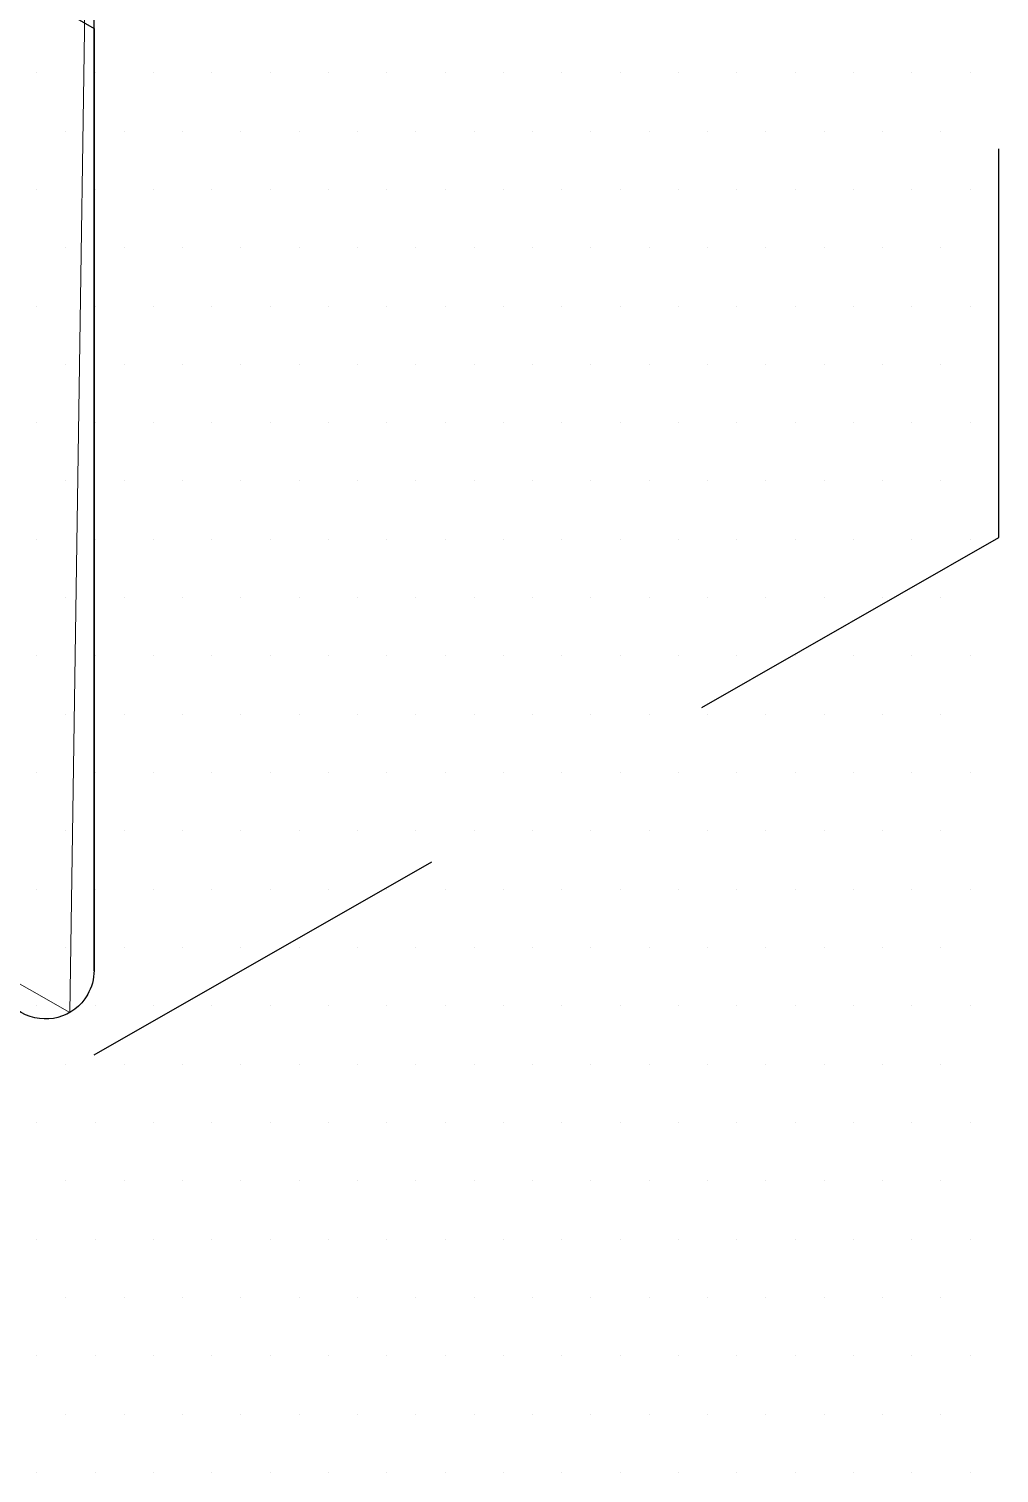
# Model space of a CAD drawing. Header units: inches. Extents: x -26 to 76, y -16 to 22.
# Drawn here: x -11.6018 to -11.2899, y 6.3778 to 6.8423 of the extents above; entities that cross this region are included whole.
import ezdxf

# ---------------------------------------------------------------- set-up
doc = ezdxf.new("R2010")
doc.units = ezdxf.units.IN
doc.header["$MEASUREMENT"] = 0
doc.linetypes.add('AI-Linetype-84', pattern=[0.187557, 0.125038, -0.062519])
doc.linetypes.add('AI-Linetype-85', pattern=[0.187557, 0.125038, -0.062519])
doc.layers.add('.ATI-HATCH', color=7, linetype='Continuous', lineweight=0)
doc.layers.add('G-ANNO-TTLB', color=7, linetype='Continuous', lineweight=0)

# ---------------------------------------------------------------- blocks, each defined once
blk = doc.blocks.new('Block_376')
at = {"layer": '.ATI-HATCH'}
blk.add_open_spline([(-11.58869, 6.5259), (-11.58869, 6.5259), (-11.58087, 7.04986), (-11.58087, 7.04986), (-11.58087, 7.04986), (-11.21806, 6.84213), (-11.21806, 6.84213), (-11.21806, 6.84213), (-11.21806, 6.37776), (-11.21806, 6.37776), (-11.21806, 6.33379), (-11.22965, 6.2906), (-11.25167, 6.25253), (-11.32083, 6.13298), (-11.47381, 6.09213), (-11.59336, 6.16129), (-11.59336, 6.16129), (-12.91496, 6.92582), (-12.91496, 6.92582), (-12.99223, 6.97052), (-13.03981, 7.05302), (-13.03981, 7.14229), (-13.03981, 7.14229), (-13.03981, 7.74811), (-13.03981, 7.74811), (-13.03981, 7.74811), (-12.72815, 7.56943), (-12.72815, 7.56943), (-12.72815, 7.56943), (-12.72815, 7.17604), (-12.72815, 7.17604), (-12.72815, 7.17604), (-11.58869, 6.5259), (-11.58869, 6.5259)], degree=3, knots=[0, 0, 0, 0, 1, 1, 1, 2, 2, 2, 3, 3, 3, 4, 4, 4, 5, 5, 5, 6, 6, 6, 7, 7, 7, 8, 8, 8, 9, 9, 9, 10, 10, 10, 11, 11, 11, 11], dxfattribs=at)
at = {"layer": '.ATI-HATCH', "color": 8, "lineweight": 0, "true_color": 0x808080}
for points in [[(-11.58054, 6.82813), (-11.58054, 6.82813), (-11.58054, 6.82813), (-11.58054, 6.82813)], [(-11.56178, 6.82813), (-11.56178, 6.82813), (-11.56178, 6.82813), (-11.56178, 6.82813)], [(-11.54302, 6.82813), (-11.54302, 6.82813), (-11.54302, 6.82813), (-11.54302, 6.82813)], [(-11.52427, 6.82813), (-11.52427, 6.82813), (-11.52427, 6.82813), (-11.52427, 6.82813)], [(-11.50551, 6.82813), (-11.50551, 6.82813), (-11.50551, 6.82813), (-11.50551, 6.82813)], [(-11.48676, 6.82813), (-11.48676, 6.82813), (-11.48676, 6.82813), (-11.48676, 6.82813)], [(-11.468, 6.82813), (-11.468, 6.82813), (-11.468, 6.82813), (-11.468, 6.82813)], [(-11.44925, 6.82813), (-11.44925, 6.82813), (-11.44925, 6.82813), (-11.44925, 6.82813)], [(-11.43049, 6.82813), (-11.43049, 6.82813), (-11.43049, 6.82813), (-11.43049, 6.82813)], [(-11.41173, 6.82813), (-11.41173, 6.82813), (-11.41173, 6.82813), (-11.41173, 6.82813)], [(-11.39298, 6.82813), (-11.39298, 6.82813), (-11.39298, 6.82813), (-11.39298, 6.82813)], [(-11.37422, 6.82813), (-11.37422, 6.82813), (-11.37422, 6.82813), (-11.37422, 6.82813)], [(-11.35547, 6.82813), (-11.35547, 6.82813), (-11.35547, 6.82813), (-11.35547, 6.82813)], [(-11.33671, 6.82813), (-11.33671, 6.82813), (-11.33671, 6.82813), (-11.33671, 6.82813)], [(-11.31796, 6.82813), (-11.31796, 6.82813), (-11.31796, 6.82813), (-11.31796, 6.82813)], [(-11.2992, 6.82813), (-11.2992, 6.82813), (-11.2992, 6.82813), (-11.2992, 6.82813)], [(-11.57116, 6.80938), (-11.57116, 6.80938), (-11.57116, 6.80938), (-11.57116, 6.80938)], [(-11.5524, 6.80938), (-11.5524, 6.80938), (-11.5524, 6.80938), (-11.5524, 6.80938)], [(-11.53365, 6.80938), (-11.53365, 6.80938), (-11.53365, 6.80938), (-11.53365, 6.80938)], [(-11.51489, 6.80938), (-11.51489, 6.80938), (-11.51489, 6.80938), (-11.51489, 6.80938)], [(-11.49614, 6.80938), (-11.49614, 6.80938), (-11.49614, 6.80938), (-11.49614, 6.80938)], [(-11.47738, 6.80938), (-11.47738, 6.80938), (-11.47738, 6.80938), (-11.47738, 6.80938)], [(-11.45862, 6.80938), (-11.45862, 6.80938), (-11.45862, 6.80938), (-11.45862, 6.80938)], [(-11.43987, 6.80938), (-11.43987, 6.80938), (-11.43987, 6.80938), (-11.43987, 6.80938)], [(-11.42111, 6.80938), (-11.42111, 6.80938), (-11.42111, 6.80938), (-11.42111, 6.80938)], [(-11.40236, 6.80938), (-11.40236, 6.80938), (-11.40236, 6.80938), (-11.40236, 6.80938)], [(-11.3836, 6.80938), (-11.3836, 6.80938), (-11.3836, 6.80938), (-11.3836, 6.80938)], [(-11.36485, 6.80938), (-11.36485, 6.80938), (-11.36485, 6.80938), (-11.36485, 6.80938)], [(-11.34609, 6.80938), (-11.34609, 6.80938), (-11.34609, 6.80938), (-11.34609, 6.80938)], [(-11.32733, 6.80938), (-11.32733, 6.80938), (-11.32733, 6.80938), (-11.32733, 6.80938)], [(-11.30858, 6.80938), (-11.30858, 6.80938), (-11.30858, 6.80938), (-11.30858, 6.80938)], [(-11.58054, 6.79062), (-11.58054, 6.79062), (-11.58054, 6.79062), (-11.58054, 6.79062)], [(-11.56178, 6.79062), (-11.56178, 6.79062), (-11.56178, 6.79062), (-11.56178, 6.79062)], [(-11.54302, 6.79062), (-11.54302, 6.79062), (-11.54302, 6.79062), (-11.54302, 6.79062)], [(-11.52427, 6.79062), (-11.52427, 6.79062), (-11.52427, 6.79062), (-11.52427, 6.79062)], [(-11.50551, 6.79062), (-11.50551, 6.79062), (-11.50551, 6.79062), (-11.50551, 6.79062)], [(-11.48676, 6.79062), (-11.48676, 6.79062), (-11.48676, 6.79062), (-11.48676, 6.79062)], [(-11.468, 6.79062), (-11.468, 6.79062), (-11.468, 6.79062), (-11.468, 6.79062)], [(-11.44925, 6.79062), (-11.44925, 6.79062), (-11.44925, 6.79062), (-11.44925, 6.79062)], [(-11.43049, 6.79062), (-11.43049, 6.79062), (-11.43049, 6.79062), (-11.43049, 6.79062)], [(-11.41173, 6.79062), (-11.41173, 6.79062), (-11.41173, 6.79062), (-11.41173, 6.79062)], [(-11.39298, 6.79062), (-11.39298, 6.79062), (-11.39298, 6.79062), (-11.39298, 6.79062)], [(-11.37422, 6.79062), (-11.37422, 6.79062), (-11.37422, 6.79062), (-11.37422, 6.79062)], [(-11.35547, 6.79062), (-11.35547, 6.79062), (-11.35547, 6.79062), (-11.35547, 6.79062)], [(-11.33671, 6.79062), (-11.33671, 6.79062), (-11.33671, 6.79062), (-11.33671, 6.79062)], [(-11.31796, 6.79062), (-11.31796, 6.79062), (-11.31796, 6.79062), (-11.31796, 6.79062)], [(-11.2992, 6.79062), (-11.2992, 6.79062), (-11.2992, 6.79062), (-11.2992, 6.79062)], [(-11.57116, 6.77187), (-11.57116, 6.77187), (-11.57116, 6.77187), (-11.57116, 6.77187)], [(-11.5524, 6.77187), (-11.5524, 6.77187), (-11.5524, 6.77187), (-11.5524, 6.77187)], [(-11.53365, 6.77187), (-11.53365, 6.77187), (-11.53365, 6.77187), (-11.53365, 6.77187)], [(-11.51489, 6.77187), (-11.51489, 6.77187), (-11.51489, 6.77187), (-11.51489, 6.77187)], [(-11.49614, 6.77187), (-11.49614, 6.77187), (-11.49614, 6.77187), (-11.49614, 6.77187)], [(-11.47738, 6.77187), (-11.47738, 6.77187), (-11.47738, 6.77187), (-11.47738, 6.77187)], [(-11.45862, 6.77187), (-11.45862, 6.77187), (-11.45862, 6.77187), (-11.45862, 6.77187)], [(-11.43987, 6.77187), (-11.43987, 6.77187), (-11.43987, 6.77187), (-11.43987, 6.77187)], [(-11.42111, 6.77187), (-11.42111, 6.77187), (-11.42111, 6.77187), (-11.42111, 6.77187)], [(-11.40236, 6.77187), (-11.40236, 6.77187), (-11.40236, 6.77187), (-11.40236, 6.77187)], [(-11.3836, 6.77187), (-11.3836, 6.77187), (-11.3836, 6.77187), (-11.3836, 6.77187)], [(-11.36485, 6.77187), (-11.36485, 6.77187), (-11.36485, 6.77187), (-11.36485, 6.77187)], [(-11.34609, 6.77187), (-11.34609, 6.77187), (-11.34609, 6.77187), (-11.34609, 6.77187)], [(-11.32733, 6.77187), (-11.32733, 6.77187), (-11.32733, 6.77187), (-11.32733, 6.77187)], [(-11.30858, 6.77187), (-11.30858, 6.77187), (-11.30858, 6.77187), (-11.30858, 6.77187)], [(-11.58054, 6.75311), (-11.58054, 6.75311), (-11.58054, 6.75311), (-11.58054, 6.75311)], [(-11.56178, 6.75311), (-11.56178, 6.75311), (-11.56178, 6.75311), (-11.56178, 6.75311)], [(-11.54302, 6.75311), (-11.54302, 6.75311), (-11.54302, 6.75311), (-11.54302, 6.75311)], [(-11.52427, 6.75311), (-11.52427, 6.75311), (-11.52427, 6.75311), (-11.52427, 6.75311)], [(-11.50551, 6.75311), (-11.50551, 6.75311), (-11.50551, 6.75311), (-11.50551, 6.75311)], [(-11.48676, 6.75311), (-11.48676, 6.75311), (-11.48676, 6.75311), (-11.48676, 6.75311)], [(-11.468, 6.75311), (-11.468, 6.75311), (-11.468, 6.75311), (-11.468, 6.75311)], [(-11.44925, 6.75311), (-11.44925, 6.75311), (-11.44925, 6.75311), (-11.44925, 6.75311)], [(-11.43049, 6.75311), (-11.43049, 6.75311), (-11.43049, 6.75311), (-11.43049, 6.75311)], [(-11.41173, 6.75311), (-11.41173, 6.75311), (-11.41173, 6.75311), (-11.41173, 6.75311)], [(-11.39298, 6.75311), (-11.39298, 6.75311), (-11.39298, 6.75311), (-11.39298, 6.75311)], [(-11.37422, 6.75311), (-11.37422, 6.75311), (-11.37422, 6.75311), (-11.37422, 6.75311)], [(-11.35547, 6.75311), (-11.35547, 6.75311), (-11.35547, 6.75311), (-11.35547, 6.75311)], [(-11.33671, 6.75311), (-11.33671, 6.75311), (-11.33671, 6.75311), (-11.33671, 6.75311)], [(-11.31796, 6.75311), (-11.31796, 6.75311), (-11.31796, 6.75311), (-11.31796, 6.75311)], [(-11.2992, 6.75311), (-11.2992, 6.75311), (-11.2992, 6.75311), (-11.2992, 6.75311)], [(-11.57116, 6.73436), (-11.57116, 6.73436), (-11.57116, 6.73436), (-11.57116, 6.73436)], [(-11.5524, 6.73436), (-11.5524, 6.73436), (-11.5524, 6.73436), (-11.5524, 6.73436)], [(-11.53365, 6.73436), (-11.53365, 6.73436), (-11.53365, 6.73436), (-11.53365, 6.73436)], [(-11.51489, 6.73436), (-11.51489, 6.73436), (-11.51489, 6.73436), (-11.51489, 6.73436)], [(-11.49614, 6.73436), (-11.49614, 6.73436), (-11.49614, 6.73436), (-11.49614, 6.73436)], [(-11.47738, 6.73436), (-11.47738, 6.73436), (-11.47738, 6.73436), (-11.47738, 6.73436)], [(-11.45862, 6.73436), (-11.45862, 6.73436), (-11.45862, 6.73436), (-11.45862, 6.73436)], [(-11.43987, 6.73436), (-11.43987, 6.73436), (-11.43987, 6.73436), (-11.43987, 6.73436)], [(-11.42111, 6.73436), (-11.42111, 6.73436), (-11.42111, 6.73436), (-11.42111, 6.73436)], [(-11.40236, 6.73436), (-11.40236, 6.73436), (-11.40236, 6.73436), (-11.40236, 6.73436)], [(-11.3836, 6.73436), (-11.3836, 6.73436), (-11.3836, 6.73436), (-11.3836, 6.73436)], [(-11.36485, 6.73436), (-11.36485, 6.73436), (-11.36485, 6.73436), (-11.36485, 6.73436)], [(-11.34609, 6.73436), (-11.34609, 6.73436), (-11.34609, 6.73436), (-11.34609, 6.73436)], [(-11.32733, 6.73436), (-11.32733, 6.73436), (-11.32733, 6.73436), (-11.32733, 6.73436)], [(-11.30858, 6.73436), (-11.30858, 6.73436), (-11.30858, 6.73436), (-11.30858, 6.73436)], [(-11.58054, 6.7156), (-11.58054, 6.7156), (-11.58054, 6.7156), (-11.58054, 6.7156)], [(-11.56178, 6.7156), (-11.56178, 6.7156), (-11.56178, 6.7156), (-11.56178, 6.7156)], [(-11.54302, 6.7156), (-11.54302, 6.7156), (-11.54302, 6.7156), (-11.54302, 6.7156)], [(-11.52427, 6.7156), (-11.52427, 6.7156), (-11.52427, 6.7156), (-11.52427, 6.7156)], [(-11.50551, 6.7156), (-11.50551, 6.7156), (-11.50551, 6.7156), (-11.50551, 6.7156)], [(-11.48676, 6.7156), (-11.48676, 6.7156), (-11.48676, 6.7156), (-11.48676, 6.7156)], [(-11.468, 6.7156), (-11.468, 6.7156), (-11.468, 6.7156), (-11.468, 6.7156)], [(-11.44925, 6.7156), (-11.44925, 6.7156), (-11.44925, 6.7156), (-11.44925, 6.7156)], [(-11.43049, 6.7156), (-11.43049, 6.7156), (-11.43049, 6.7156), (-11.43049, 6.7156)], [(-11.41173, 6.7156), (-11.41173, 6.7156), (-11.41173, 6.7156), (-11.41173, 6.7156)], [(-11.39298, 6.7156), (-11.39298, 6.7156), (-11.39298, 6.7156), (-11.39298, 6.7156)], [(-11.37422, 6.7156), (-11.37422, 6.7156), (-11.37422, 6.7156), (-11.37422, 6.7156)], [(-11.35547, 6.7156), (-11.35547, 6.7156), (-11.35547, 6.7156), (-11.35547, 6.7156)], [(-11.33671, 6.7156), (-11.33671, 6.7156), (-11.33671, 6.7156), (-11.33671, 6.7156)], [(-11.31796, 6.7156), (-11.31796, 6.7156), (-11.31796, 6.7156), (-11.31796, 6.7156)], [(-11.2992, 6.7156), (-11.2992, 6.7156), (-11.2992, 6.7156), (-11.2992, 6.7156)], [(-11.57116, 6.69685), (-11.57116, 6.69685), (-11.57116, 6.69685), (-11.57116, 6.69685)], [(-11.5524, 6.69685), (-11.5524, 6.69685), (-11.5524, 6.69685), (-11.5524, 6.69685)], [(-11.53365, 6.69685), (-11.53365, 6.69685), (-11.53365, 6.69685), (-11.53365, 6.69685)], [(-11.51489, 6.69685), (-11.51489, 6.69685), (-11.51489, 6.69685), (-11.51489, 6.69685)], [(-11.49614, 6.69685), (-11.49614, 6.69685), (-11.49614, 6.69685), (-11.49614, 6.69685)], [(-11.47738, 6.69685), (-11.47738, 6.69685), (-11.47738, 6.69685), (-11.47738, 6.69685)], [(-11.45862, 6.69685), (-11.45862, 6.69685), (-11.45862, 6.69685), (-11.45862, 6.69685)], [(-11.43987, 6.69685), (-11.43987, 6.69685), (-11.43987, 6.69685), (-11.43987, 6.69685)], [(-11.42111, 6.69685), (-11.42111, 6.69685), (-11.42111, 6.69685), (-11.42111, 6.69685)], [(-11.40236, 6.69685), (-11.40236, 6.69685), (-11.40236, 6.69685), (-11.40236, 6.69685)], [(-11.3836, 6.69685), (-11.3836, 6.69685), (-11.3836, 6.69685), (-11.3836, 6.69685)], [(-11.36485, 6.69685), (-11.36485, 6.69685), (-11.36485, 6.69685), (-11.36485, 6.69685)], [(-11.34609, 6.69685), (-11.34609, 6.69685), (-11.34609, 6.69685), (-11.34609, 6.69685)], [(-11.32733, 6.69685), (-11.32733, 6.69685), (-11.32733, 6.69685), (-11.32733, 6.69685)], [(-11.30858, 6.69685), (-11.30858, 6.69685), (-11.30858, 6.69685), (-11.30858, 6.69685)], [(-11.58054, 6.67809), (-11.58054, 6.67809), (-11.58054, 6.67809), (-11.58054, 6.67809)], [(-11.56178, 6.67809), (-11.56178, 6.67809), (-11.56178, 6.67809), (-11.56178, 6.67809)], [(-11.54302, 6.67809), (-11.54302, 6.67809), (-11.54302, 6.67809), (-11.54302, 6.67809)], [(-11.52427, 6.67809), (-11.52427, 6.67809), (-11.52427, 6.67809), (-11.52427, 6.67809)], [(-11.50551, 6.67809), (-11.50551, 6.67809), (-11.50551, 6.67809), (-11.50551, 6.67809)], [(-11.48676, 6.67809), (-11.48676, 6.67809), (-11.48676, 6.67809), (-11.48676, 6.67809)], [(-11.468, 6.67809), (-11.468, 6.67809), (-11.468, 6.67809), (-11.468, 6.67809)], [(-11.44925, 6.67809), (-11.44925, 6.67809), (-11.44925, 6.67809), (-11.44925, 6.67809)], [(-11.43049, 6.67809), (-11.43049, 6.67809), (-11.43049, 6.67809), (-11.43049, 6.67809)], [(-11.41173, 6.67809), (-11.41173, 6.67809), (-11.41173, 6.67809), (-11.41173, 6.67809)], [(-11.39298, 6.67809), (-11.39298, 6.67809), (-11.39298, 6.67809), (-11.39298, 6.67809)], [(-11.37422, 6.67809), (-11.37422, 6.67809), (-11.37422, 6.67809), (-11.37422, 6.67809)], [(-11.35547, 6.67809), (-11.35547, 6.67809), (-11.35547, 6.67809), (-11.35547, 6.67809)], [(-11.33671, 6.67809), (-11.33671, 6.67809), (-11.33671, 6.67809), (-11.33671, 6.67809)], [(-11.31796, 6.67809), (-11.31796, 6.67809), (-11.31796, 6.67809), (-11.31796, 6.67809)], [(-11.2992, 6.67809), (-11.2992, 6.67809), (-11.2992, 6.67809), (-11.2992, 6.67809)], [(-11.57116, 6.65933), (-11.57116, 6.65933), (-11.57116, 6.65933), (-11.57116, 6.65933)], [(-11.5524, 6.65933), (-11.5524, 6.65933), (-11.5524, 6.65933), (-11.5524, 6.65933)], [(-11.53365, 6.65933), (-11.53365, 6.65933), (-11.53365, 6.65933), (-11.53365, 6.65933)], [(-11.51489, 6.65933), (-11.51489, 6.65933), (-11.51489, 6.65933), (-11.51489, 6.65933)], [(-11.49614, 6.65933), (-11.49614, 6.65933), (-11.49614, 6.65933), (-11.49614, 6.65933)], [(-11.47738, 6.65933), (-11.47738, 6.65933), (-11.47738, 6.65933), (-11.47738, 6.65933)], [(-11.45862, 6.65933), (-11.45862, 6.65933), (-11.45862, 6.65933), (-11.45862, 6.65933)], [(-11.43987, 6.65933), (-11.43987, 6.65933), (-11.43987, 6.65933), (-11.43987, 6.65933)], [(-11.42111, 6.65933), (-11.42111, 6.65933), (-11.42111, 6.65933), (-11.42111, 6.65933)], [(-11.40236, 6.65933), (-11.40236, 6.65933), (-11.40236, 6.65933), (-11.40236, 6.65933)], [(-11.3836, 6.65933), (-11.3836, 6.65933), (-11.3836, 6.65933), (-11.3836, 6.65933)], [(-11.36485, 6.65933), (-11.36485, 6.65933), (-11.36485, 6.65933), (-11.36485, 6.65933)], [(-11.34609, 6.65933), (-11.34609, 6.65933), (-11.34609, 6.65933), (-11.34609, 6.65933)], [(-11.32733, 6.65933), (-11.32733, 6.65933), (-11.32733, 6.65933), (-11.32733, 6.65933)], [(-11.30858, 6.65933), (-11.30858, 6.65933), (-11.30858, 6.65933), (-11.30858, 6.65933)], [(-11.58054, 6.64058), (-11.58054, 6.64058), (-11.58054, 6.64058), (-11.58054, 6.64058)], [(-11.56178, 6.64058), (-11.56178, 6.64058), (-11.56178, 6.64058), (-11.56178, 6.64058)], [(-11.54302, 6.64058), (-11.54302, 6.64058), (-11.54302, 6.64058), (-11.54302, 6.64058)], [(-11.52427, 6.64058), (-11.52427, 6.64058), (-11.52427, 6.64058), (-11.52427, 6.64058)], [(-11.50551, 6.64058), (-11.50551, 6.64058), (-11.50551, 6.64058), (-11.50551, 6.64058)], [(-11.48676, 6.64058), (-11.48676, 6.64058), (-11.48676, 6.64058), (-11.48676, 6.64058)], [(-11.468, 6.64058), (-11.468, 6.64058), (-11.468, 6.64058), (-11.468, 6.64058)], [(-11.44925, 6.64058), (-11.44925, 6.64058), (-11.44925, 6.64058), (-11.44925, 6.64058)], [(-11.43049, 6.64058), (-11.43049, 6.64058), (-11.43049, 6.64058), (-11.43049, 6.64058)], [(-11.41173, 6.64058), (-11.41173, 6.64058), (-11.41173, 6.64058), (-11.41173, 6.64058)], [(-11.39298, 6.64058), (-11.39298, 6.64058), (-11.39298, 6.64058), (-11.39298, 6.64058)], [(-11.37422, 6.64058), (-11.37422, 6.64058), (-11.37422, 6.64058), (-11.37422, 6.64058)], [(-11.35547, 6.64058), (-11.35547, 6.64058), (-11.35547, 6.64058), (-11.35547, 6.64058)], [(-11.33671, 6.64058), (-11.33671, 6.64058), (-11.33671, 6.64058), (-11.33671, 6.64058)], [(-11.31796, 6.64058), (-11.31796, 6.64058), (-11.31796, 6.64058), (-11.31796, 6.64058)], [(-11.2992, 6.64058), (-11.2992, 6.64058), (-11.2992, 6.64058), (-11.2992, 6.64058)], [(-11.57116, 6.62182), (-11.57116, 6.62182), (-11.57116, 6.62182), (-11.57116, 6.62182)], [(-11.5524, 6.62182), (-11.5524, 6.62182), (-11.5524, 6.62182), (-11.5524, 6.62182)], [(-11.53365, 6.62182), (-11.53365, 6.62182), (-11.53365, 6.62182), (-11.53365, 6.62182)], [(-11.51489, 6.62182), (-11.51489, 6.62182), (-11.51489, 6.62182), (-11.51489, 6.62182)], [(-11.49614, 6.62182), (-11.49614, 6.62182), (-11.49614, 6.62182), (-11.49614, 6.62182)], [(-11.47738, 6.62182), (-11.47738, 6.62182), (-11.47738, 6.62182), (-11.47738, 6.62182)], [(-11.45862, 6.62182), (-11.45862, 6.62182), (-11.45862, 6.62182), (-11.45862, 6.62182)], [(-11.43987, 6.62182), (-11.43987, 6.62182), (-11.43987, 6.62182), (-11.43987, 6.62182)], [(-11.42111, 6.62182), (-11.42111, 6.62182), (-11.42111, 6.62182), (-11.42111, 6.62182)], [(-11.40236, 6.62182), (-11.40236, 6.62182), (-11.40236, 6.62182), (-11.40236, 6.62182)], [(-11.3836, 6.62182), (-11.3836, 6.62182), (-11.3836, 6.62182), (-11.3836, 6.62182)], [(-11.36485, 6.62182), (-11.36485, 6.62182), (-11.36485, 6.62182), (-11.36485, 6.62182)], [(-11.34609, 6.62182), (-11.34609, 6.62182), (-11.34609, 6.62182), (-11.34609, 6.62182)], [(-11.32733, 6.62182), (-11.32733, 6.62182), (-11.32733, 6.62182), (-11.32733, 6.62182)], [(-11.30858, 6.62182), (-11.30858, 6.62182), (-11.30858, 6.62182), (-11.30858, 6.62182)], [(-11.58054, 6.60307), (-11.58054, 6.60307), (-11.58054, 6.60307), (-11.58054, 6.60307)], [(-11.56178, 6.60307), (-11.56178, 6.60307), (-11.56178, 6.60307), (-11.56178, 6.60307)], [(-11.54302, 6.60307), (-11.54302, 6.60307), (-11.54302, 6.60307), (-11.54302, 6.60307)], [(-11.52427, 6.60307), (-11.52427, 6.60307), (-11.52427, 6.60307), (-11.52427, 6.60307)], [(-11.50551, 6.60307), (-11.50551, 6.60307), (-11.50551, 6.60307), (-11.50551, 6.60307)], [(-11.48676, 6.60307), (-11.48676, 6.60307), (-11.48676, 6.60307), (-11.48676, 6.60307)], [(-11.468, 6.60307), (-11.468, 6.60307), (-11.468, 6.60307), (-11.468, 6.60307)], [(-11.44925, 6.60307), (-11.44925, 6.60307), (-11.44925, 6.60307), (-11.44925, 6.60307)], [(-11.43049, 6.60307), (-11.43049, 6.60307), (-11.43049, 6.60307), (-11.43049, 6.60307)], [(-11.41173, 6.60307), (-11.41173, 6.60307), (-11.41173, 6.60307), (-11.41173, 6.60307)], [(-11.39298, 6.60307), (-11.39298, 6.60307), (-11.39298, 6.60307), (-11.39298, 6.60307)], [(-11.37422, 6.60307), (-11.37422, 6.60307), (-11.37422, 6.60307), (-11.37422, 6.60307)], [(-11.35547, 6.60307), (-11.35547, 6.60307), (-11.35547, 6.60307), (-11.35547, 6.60307)], [(-11.33671, 6.60307), (-11.33671, 6.60307), (-11.33671, 6.60307), (-11.33671, 6.60307)], [(-11.31796, 6.60307), (-11.31796, 6.60307), (-11.31796, 6.60307), (-11.31796, 6.60307)], [(-11.2992, 6.60307), (-11.2992, 6.60307), (-11.2992, 6.60307), (-11.2992, 6.60307)], [(-11.57116, 6.58431), (-11.57116, 6.58431), (-11.57116, 6.58431), (-11.57116, 6.58431)], [(-11.5524, 6.58431), (-11.5524, 6.58431), (-11.5524, 6.58431), (-11.5524, 6.58431)], [(-11.53365, 6.58431), (-11.53365, 6.58431), (-11.53365, 6.58431), (-11.53365, 6.58431)], [(-11.51489, 6.58431), (-11.51489, 6.58431), (-11.51489, 6.58431), (-11.51489, 6.58431)], [(-11.49614, 6.58431), (-11.49614, 6.58431), (-11.49614, 6.58431), (-11.49614, 6.58431)], [(-11.47738, 6.58431), (-11.47738, 6.58431), (-11.47738, 6.58431), (-11.47738, 6.58431)], [(-11.45862, 6.58431), (-11.45862, 6.58431), (-11.45862, 6.58431), (-11.45862, 6.58431)], [(-11.43987, 6.58431), (-11.43987, 6.58431), (-11.43987, 6.58431), (-11.43987, 6.58431)], [(-11.42111, 6.58431), (-11.42111, 6.58431), (-11.42111, 6.58431), (-11.42111, 6.58431)], [(-11.40236, 6.58431), (-11.40236, 6.58431), (-11.40236, 6.58431), (-11.40236, 6.58431)], [(-11.3836, 6.58431), (-11.3836, 6.58431), (-11.3836, 6.58431), (-11.3836, 6.58431)], [(-11.36485, 6.58431), (-11.36485, 6.58431), (-11.36485, 6.58431), (-11.36485, 6.58431)], [(-11.34609, 6.58431), (-11.34609, 6.58431), (-11.34609, 6.58431), (-11.34609, 6.58431)], [(-11.32733, 6.58431), (-11.32733, 6.58431), (-11.32733, 6.58431), (-11.32733, 6.58431)], [(-11.30858, 6.58431), (-11.30858, 6.58431), (-11.30858, 6.58431), (-11.30858, 6.58431)], [(-11.58054, 6.56556), (-11.58054, 6.56556), (-11.58054, 6.56556), (-11.58054, 6.56556)], [(-11.56178, 6.56556), (-11.56178, 6.56556), (-11.56178, 6.56556), (-11.56178, 6.56556)], [(-11.54302, 6.56556), (-11.54302, 6.56556), (-11.54302, 6.56556), (-11.54302, 6.56556)], [(-11.52427, 6.56556), (-11.52427, 6.56556), (-11.52427, 6.56556), (-11.52427, 6.56556)], [(-11.50551, 6.56556), (-11.50551, 6.56556), (-11.50551, 6.56556), (-11.50551, 6.56556)], [(-11.48676, 6.56556), (-11.48676, 6.56556), (-11.48676, 6.56556), (-11.48676, 6.56556)], [(-11.468, 6.56556), (-11.468, 6.56556), (-11.468, 6.56556), (-11.468, 6.56556)], [(-11.44925, 6.56556), (-11.44925, 6.56556), (-11.44925, 6.56556), (-11.44925, 6.56556)], [(-11.43049, 6.56556), (-11.43049, 6.56556), (-11.43049, 6.56556), (-11.43049, 6.56556)], [(-11.41173, 6.56556), (-11.41173, 6.56556), (-11.41173, 6.56556), (-11.41173, 6.56556)], [(-11.39298, 6.56556), (-11.39298, 6.56556), (-11.39298, 6.56556), (-11.39298, 6.56556)], [(-11.37422, 6.56556), (-11.37422, 6.56556), (-11.37422, 6.56556), (-11.37422, 6.56556)], [(-11.35547, 6.56556), (-11.35547, 6.56556), (-11.35547, 6.56556), (-11.35547, 6.56556)], [(-11.33671, 6.56556), (-11.33671, 6.56556), (-11.33671, 6.56556), (-11.33671, 6.56556)], [(-11.31796, 6.56556), (-11.31796, 6.56556), (-11.31796, 6.56556), (-11.31796, 6.56556)], [(-11.2992, 6.56556), (-11.2992, 6.56556), (-11.2992, 6.56556), (-11.2992, 6.56556)], [(-11.57116, 6.5468), (-11.57116, 6.5468), (-11.57116, 6.5468), (-11.57116, 6.5468)], [(-11.5524, 6.5468), (-11.5524, 6.5468), (-11.5524, 6.5468), (-11.5524, 6.5468)], [(-11.53365, 6.5468), (-11.53365, 6.5468), (-11.53365, 6.5468), (-11.53365, 6.5468)], [(-11.51489, 6.5468), (-11.51489, 6.5468), (-11.51489, 6.5468), (-11.51489, 6.5468)], [(-11.49614, 6.5468), (-11.49614, 6.5468), (-11.49614, 6.5468), (-11.49614, 6.5468)], [(-11.47738, 6.5468), (-11.47738, 6.5468), (-11.47738, 6.5468), (-11.47738, 6.5468)], [(-11.45862, 6.5468), (-11.45862, 6.5468), (-11.45862, 6.5468), (-11.45862, 6.5468)], [(-11.43987, 6.5468), (-11.43987, 6.5468), (-11.43987, 6.5468), (-11.43987, 6.5468)], [(-11.42111, 6.5468), (-11.42111, 6.5468), (-11.42111, 6.5468), (-11.42111, 6.5468)], [(-11.40236, 6.5468), (-11.40236, 6.5468), (-11.40236, 6.5468), (-11.40236, 6.5468)], [(-11.3836, 6.5468), (-11.3836, 6.5468), (-11.3836, 6.5468), (-11.3836, 6.5468)], [(-11.36485, 6.5468), (-11.36485, 6.5468), (-11.36485, 6.5468), (-11.36485, 6.5468)], [(-11.34609, 6.5468), (-11.34609, 6.5468), (-11.34609, 6.5468), (-11.34609, 6.5468)], [(-11.32733, 6.5468), (-11.32733, 6.5468), (-11.32733, 6.5468), (-11.32733, 6.5468)], [(-11.30858, 6.5468), (-11.30858, 6.5468), (-11.30858, 6.5468), (-11.30858, 6.5468)], [(-11.59929, 6.52804), (-11.59929, 6.52804), (-11.59929, 6.52804), (-11.59929, 6.52804)], [(-11.58054, 6.52804), (-11.58054, 6.52804), (-11.58054, 6.52804), (-11.58054, 6.52804)], [(-11.56178, 6.52804), (-11.56178, 6.52804), (-11.56178, 6.52804), (-11.56178, 6.52804)], [(-11.54302, 6.52804), (-11.54302, 6.52804), (-11.54302, 6.52804), (-11.54302, 6.52804)], [(-11.52427, 6.52804), (-11.52427, 6.52804), (-11.52427, 6.52804), (-11.52427, 6.52804)], [(-11.50551, 6.52804), (-11.50551, 6.52804), (-11.50551, 6.52804), (-11.50551, 6.52804)], [(-11.48676, 6.52804), (-11.48676, 6.52804), (-11.48676, 6.52804), (-11.48676, 6.52804)], [(-11.468, 6.52804), (-11.468, 6.52804), (-11.468, 6.52804), (-11.468, 6.52804)], [(-11.44925, 6.52804), (-11.44925, 6.52804), (-11.44925, 6.52804), (-11.44925, 6.52804)], [(-11.43049, 6.52804), (-11.43049, 6.52804), (-11.43049, 6.52804), (-11.43049, 6.52804)], [(-11.41173, 6.52804), (-11.41173, 6.52804), (-11.41173, 6.52804), (-11.41173, 6.52804)], [(-11.39298, 6.52804), (-11.39298, 6.52804), (-11.39298, 6.52804), (-11.39298, 6.52804)], [(-11.37422, 6.52804), (-11.37422, 6.52804), (-11.37422, 6.52804), (-11.37422, 6.52804)], [(-11.35547, 6.52804), (-11.35547, 6.52804), (-11.35547, 6.52804), (-11.35547, 6.52804)], [(-11.33671, 6.52804), (-11.33671, 6.52804), (-11.33671, 6.52804), (-11.33671, 6.52804)], [(-11.31796, 6.52804), (-11.31796, 6.52804), (-11.31796, 6.52804), (-11.31796, 6.52804)], [(-11.2992, 6.52804), (-11.2992, 6.52804), (-11.2992, 6.52804), (-11.2992, 6.52804)], [(-11.58991, 6.50929), (-11.58991, 6.50929), (-11.58991, 6.50929), (-11.58991, 6.50929)], [(-11.57116, 6.50929), (-11.57116, 6.50929), (-11.57116, 6.50929), (-11.57116, 6.50929)], [(-11.5524, 6.50929), (-11.5524, 6.50929), (-11.5524, 6.50929), (-11.5524, 6.50929)], [(-11.53365, 6.50929), (-11.53365, 6.50929), (-11.53365, 6.50929), (-11.53365, 6.50929)], [(-11.51489, 6.50929), (-11.51489, 6.50929), (-11.51489, 6.50929), (-11.51489, 6.50929)], [(-11.49614, 6.50929), (-11.49614, 6.50929), (-11.49614, 6.50929), (-11.49614, 6.50929)], [(-11.47738, 6.50929), (-11.47738, 6.50929), (-11.47738, 6.50929), (-11.47738, 6.50929)], [(-11.45862, 6.50929), (-11.45862, 6.50929), (-11.45862, 6.50929), (-11.45862, 6.50929)], [(-11.43987, 6.50929), (-11.43987, 6.50929), (-11.43987, 6.50929), (-11.43987, 6.50929)], [(-11.42111, 6.50929), (-11.42111, 6.50929), (-11.42111, 6.50929), (-11.42111, 6.50929)], [(-11.40236, 6.50929), (-11.40236, 6.50929), (-11.40236, 6.50929), (-11.40236, 6.50929)], [(-11.3836, 6.50929), (-11.3836, 6.50929), (-11.3836, 6.50929), (-11.3836, 6.50929)], [(-11.36485, 6.50929), (-11.36485, 6.50929), (-11.36485, 6.50929), (-11.36485, 6.50929)], [(-11.34609, 6.50929), (-11.34609, 6.50929), (-11.34609, 6.50929), (-11.34609, 6.50929)], [(-11.32733, 6.50929), (-11.32733, 6.50929), (-11.32733, 6.50929), (-11.32733, 6.50929)], [(-11.30858, 6.50929), (-11.30858, 6.50929), (-11.30858, 6.50929), (-11.30858, 6.50929)], [(-11.59929, 6.49053), (-11.59929, 6.49053), (-11.59929, 6.49053), (-11.59929, 6.49053)], [(-11.58054, 6.49053), (-11.58054, 6.49053), (-11.58054, 6.49053), (-11.58054, 6.49053)], [(-11.56178, 6.49053), (-11.56178, 6.49053), (-11.56178, 6.49053), (-11.56178, 6.49053)], [(-11.54302, 6.49053), (-11.54302, 6.49053), (-11.54302, 6.49053), (-11.54302, 6.49053)], [(-11.52427, 6.49053), (-11.52427, 6.49053), (-11.52427, 6.49053), (-11.52427, 6.49053)], [(-11.50551, 6.49053), (-11.50551, 6.49053), (-11.50551, 6.49053), (-11.50551, 6.49053)], [(-11.48676, 6.49053), (-11.48676, 6.49053), (-11.48676, 6.49053), (-11.48676, 6.49053)], [(-11.468, 6.49053), (-11.468, 6.49053), (-11.468, 6.49053), (-11.468, 6.49053)], [(-11.44925, 6.49053), (-11.44925, 6.49053), (-11.44925, 6.49053), (-11.44925, 6.49053)], [(-11.43049, 6.49053), (-11.43049, 6.49053), (-11.43049, 6.49053), (-11.43049, 6.49053)], [(-11.41173, 6.49053), (-11.41173, 6.49053), (-11.41173, 6.49053), (-11.41173, 6.49053)], [(-11.39298, 6.49053), (-11.39298, 6.49053), (-11.39298, 6.49053), (-11.39298, 6.49053)], [(-11.37422, 6.49053), (-11.37422, 6.49053), (-11.37422, 6.49053), (-11.37422, 6.49053)], [(-11.35547, 6.49053), (-11.35547, 6.49053), (-11.35547, 6.49053), (-11.35547, 6.49053)], [(-11.33671, 6.49053), (-11.33671, 6.49053), (-11.33671, 6.49053), (-11.33671, 6.49053)], [(-11.31796, 6.49053), (-11.31796, 6.49053), (-11.31796, 6.49053), (-11.31796, 6.49053)], [(-11.2992, 6.49053), (-11.2992, 6.49053), (-11.2992, 6.49053), (-11.2992, 6.49053)], [(-11.58991, 6.47178), (-11.58991, 6.47178), (-11.58991, 6.47178), (-11.58991, 6.47178)], [(-11.57116, 6.47178), (-11.57116, 6.47178), (-11.57116, 6.47178), (-11.57116, 6.47178)], [(-11.5524, 6.47178), (-11.5524, 6.47178), (-11.5524, 6.47178), (-11.5524, 6.47178)], [(-11.53365, 6.47178), (-11.53365, 6.47178), (-11.53365, 6.47178), (-11.53365, 6.47178)], [(-11.51489, 6.47178), (-11.51489, 6.47178), (-11.51489, 6.47178), (-11.51489, 6.47178)], [(-11.49614, 6.47178), (-11.49614, 6.47178), (-11.49614, 6.47178), (-11.49614, 6.47178)], [(-11.47738, 6.47178), (-11.47738, 6.47178), (-11.47738, 6.47178), (-11.47738, 6.47178)], [(-11.45862, 6.47178), (-11.45862, 6.47178), (-11.45862, 6.47178), (-11.45862, 6.47178)], [(-11.43987, 6.47178), (-11.43987, 6.47178), (-11.43987, 6.47178), (-11.43987, 6.47178)], [(-11.42111, 6.47178), (-11.42111, 6.47178), (-11.42111, 6.47178), (-11.42111, 6.47178)], [(-11.40236, 6.47178), (-11.40236, 6.47178), (-11.40236, 6.47178), (-11.40236, 6.47178)], [(-11.3836, 6.47178), (-11.3836, 6.47178), (-11.3836, 6.47178), (-11.3836, 6.47178)], [(-11.36485, 6.47178), (-11.36485, 6.47178), (-11.36485, 6.47178), (-11.36485, 6.47178)], [(-11.34609, 6.47178), (-11.34609, 6.47178), (-11.34609, 6.47178), (-11.34609, 6.47178)], [(-11.32733, 6.47178), (-11.32733, 6.47178), (-11.32733, 6.47178), (-11.32733, 6.47178)], [(-11.30858, 6.47178), (-11.30858, 6.47178), (-11.30858, 6.47178), (-11.30858, 6.47178)], [(-11.59929, 6.45302), (-11.59929, 6.45302), (-11.59929, 6.45302), (-11.59929, 6.45302)], [(-11.58054, 6.45302), (-11.58054, 6.45302), (-11.58054, 6.45302), (-11.58054, 6.45302)], [(-11.56178, 6.45302), (-11.56178, 6.45302), (-11.56178, 6.45302), (-11.56178, 6.45302)], [(-11.54302, 6.45302), (-11.54302, 6.45302), (-11.54302, 6.45302), (-11.54302, 6.45302)], [(-11.52427, 6.45302), (-11.52427, 6.45302), (-11.52427, 6.45302), (-11.52427, 6.45302)], [(-11.50551, 6.45302), (-11.50551, 6.45302), (-11.50551, 6.45302), (-11.50551, 6.45302)], [(-11.48676, 6.45302), (-11.48676, 6.45302), (-11.48676, 6.45302), (-11.48676, 6.45302)], [(-11.468, 6.45302), (-11.468, 6.45302), (-11.468, 6.45302), (-11.468, 6.45302)], [(-11.44925, 6.45302), (-11.44925, 6.45302), (-11.44925, 6.45302), (-11.44925, 6.45302)], [(-11.43049, 6.45302), (-11.43049, 6.45302), (-11.43049, 6.45302), (-11.43049, 6.45302)], [(-11.41173, 6.45302), (-11.41173, 6.45302), (-11.41173, 6.45302), (-11.41173, 6.45302)], [(-11.39298, 6.45302), (-11.39298, 6.45302), (-11.39298, 6.45302), (-11.39298, 6.45302)], [(-11.37422, 6.45302), (-11.37422, 6.45302), (-11.37422, 6.45302), (-11.37422, 6.45302)], [(-11.35547, 6.45302), (-11.35547, 6.45302), (-11.35547, 6.45302), (-11.35547, 6.45302)], [(-11.33671, 6.45302), (-11.33671, 6.45302), (-11.33671, 6.45302), (-11.33671, 6.45302)], [(-11.31796, 6.45302), (-11.31796, 6.45302), (-11.31796, 6.45302), (-11.31796, 6.45302)], [(-11.2992, 6.45302), (-11.2992, 6.45302), (-11.2992, 6.45302), (-11.2992, 6.45302)], [(-11.58991, 6.43427), (-11.58991, 6.43427), (-11.58991, 6.43427), (-11.58991, 6.43427)], [(-11.57116, 6.43427), (-11.57116, 6.43427), (-11.57116, 6.43427), (-11.57116, 6.43427)], [(-11.5524, 6.43427), (-11.5524, 6.43427), (-11.5524, 6.43427), (-11.5524, 6.43427)], [(-11.53365, 6.43427), (-11.53365, 6.43427), (-11.53365, 6.43427), (-11.53365, 6.43427)], [(-11.51489, 6.43427), (-11.51489, 6.43427), (-11.51489, 6.43427), (-11.51489, 6.43427)], [(-11.49614, 6.43427), (-11.49614, 6.43427), (-11.49614, 6.43427), (-11.49614, 6.43427)], [(-11.47738, 6.43427), (-11.47738, 6.43427), (-11.47738, 6.43427), (-11.47738, 6.43427)], [(-11.45862, 6.43427), (-11.45862, 6.43427), (-11.45862, 6.43427), (-11.45862, 6.43427)], [(-11.43987, 6.43427), (-11.43987, 6.43427), (-11.43987, 6.43427), (-11.43987, 6.43427)], [(-11.42111, 6.43427), (-11.42111, 6.43427), (-11.42111, 6.43427), (-11.42111, 6.43427)], [(-11.40236, 6.43427), (-11.40236, 6.43427), (-11.40236, 6.43427), (-11.40236, 6.43427)], [(-11.3836, 6.43427), (-11.3836, 6.43427), (-11.3836, 6.43427), (-11.3836, 6.43427)], [(-11.36485, 6.43427), (-11.36485, 6.43427), (-11.36485, 6.43427), (-11.36485, 6.43427)], [(-11.34609, 6.43427), (-11.34609, 6.43427), (-11.34609, 6.43427), (-11.34609, 6.43427)], [(-11.32733, 6.43427), (-11.32733, 6.43427), (-11.32733, 6.43427), (-11.32733, 6.43427)], [(-11.30858, 6.43427), (-11.30858, 6.43427), (-11.30858, 6.43427), (-11.30858, 6.43427)], [(-11.59929, 6.41551), (-11.59929, 6.41551), (-11.59929, 6.41551), (-11.59929, 6.41551)], [(-11.58054, 6.41551), (-11.58054, 6.41551), (-11.58054, 6.41551), (-11.58054, 6.41551)], [(-11.56178, 6.41551), (-11.56178, 6.41551), (-11.56178, 6.41551), (-11.56178, 6.41551)], [(-11.54302, 6.41551), (-11.54302, 6.41551), (-11.54302, 6.41551), (-11.54302, 6.41551)], [(-11.52427, 6.41551), (-11.52427, 6.41551), (-11.52427, 6.41551), (-11.52427, 6.41551)], [(-11.50551, 6.41551), (-11.50551, 6.41551), (-11.50551, 6.41551), (-11.50551, 6.41551)], [(-11.48676, 6.41551), (-11.48676, 6.41551), (-11.48676, 6.41551), (-11.48676, 6.41551)], [(-11.468, 6.41551), (-11.468, 6.41551), (-11.468, 6.41551), (-11.468, 6.41551)], [(-11.44925, 6.41551), (-11.44925, 6.41551), (-11.44925, 6.41551), (-11.44925, 6.41551)], [(-11.43049, 6.41551), (-11.43049, 6.41551), (-11.43049, 6.41551), (-11.43049, 6.41551)], [(-11.41173, 6.41551), (-11.41173, 6.41551), (-11.41173, 6.41551), (-11.41173, 6.41551)], [(-11.39298, 6.41551), (-11.39298, 6.41551), (-11.39298, 6.41551), (-11.39298, 6.41551)], [(-11.37422, 6.41551), (-11.37422, 6.41551), (-11.37422, 6.41551), (-11.37422, 6.41551)], [(-11.35547, 6.41551), (-11.35547, 6.41551), (-11.35547, 6.41551), (-11.35547, 6.41551)], [(-11.33671, 6.41551), (-11.33671, 6.41551), (-11.33671, 6.41551), (-11.33671, 6.41551)], [(-11.31796, 6.41551), (-11.31796, 6.41551), (-11.31796, 6.41551), (-11.31796, 6.41551)], [(-11.2992, 6.41551), (-11.2992, 6.41551), (-11.2992, 6.41551), (-11.2992, 6.41551)], [(-11.58991, 6.39675), (-11.58991, 6.39675), (-11.58991, 6.39675), (-11.58991, 6.39675)], [(-11.57116, 6.39675), (-11.57116, 6.39675), (-11.57116, 6.39675), (-11.57116, 6.39675)], [(-11.5524, 6.39675), (-11.5524, 6.39675), (-11.5524, 6.39675), (-11.5524, 6.39675)], [(-11.53365, 6.39675), (-11.53365, 6.39675), (-11.53365, 6.39675), (-11.53365, 6.39675)], [(-11.51489, 6.39675), (-11.51489, 6.39675), (-11.51489, 6.39675), (-11.51489, 6.39675)], [(-11.49614, 6.39675), (-11.49614, 6.39675), (-11.49614, 6.39675), (-11.49614, 6.39675)], [(-11.47738, 6.39675), (-11.47738, 6.39675), (-11.47738, 6.39675), (-11.47738, 6.39675)], [(-11.45862, 6.39675), (-11.45862, 6.39675), (-11.45862, 6.39675), (-11.45862, 6.39675)], [(-11.43987, 6.39675), (-11.43987, 6.39675), (-11.43987, 6.39675), (-11.43987, 6.39675)], [(-11.42111, 6.39675), (-11.42111, 6.39675), (-11.42111, 6.39675), (-11.42111, 6.39675)], [(-11.40236, 6.39675), (-11.40236, 6.39675), (-11.40236, 6.39675), (-11.40236, 6.39675)], [(-11.3836, 6.39675), (-11.3836, 6.39675), (-11.3836, 6.39675), (-11.3836, 6.39675)], [(-11.36485, 6.39675), (-11.36485, 6.39675), (-11.36485, 6.39675), (-11.36485, 6.39675)], [(-11.34609, 6.39675), (-11.34609, 6.39675), (-11.34609, 6.39675), (-11.34609, 6.39675)], [(-11.32733, 6.39675), (-11.32733, 6.39675), (-11.32733, 6.39675), (-11.32733, 6.39675)], [(-11.30858, 6.39675), (-11.30858, 6.39675), (-11.30858, 6.39675), (-11.30858, 6.39675)], [(-11.59929, 6.378), (-11.59929, 6.378), (-11.59929, 6.378), (-11.59929, 6.378)], [(-11.58054, 6.378), (-11.58054, 6.378), (-11.58054, 6.378), (-11.58054, 6.378)], [(-11.56178, 6.378), (-11.56178, 6.378), (-11.56178, 6.378), (-11.56178, 6.378)], [(-11.54302, 6.378), (-11.54302, 6.378), (-11.54302, 6.378), (-11.54302, 6.378)], [(-11.52427, 6.378), (-11.52427, 6.378), (-11.52427, 6.378), (-11.52427, 6.378)], [(-11.50551, 6.378), (-11.50551, 6.378), (-11.50551, 6.378), (-11.50551, 6.378)], [(-11.48676, 6.378), (-11.48676, 6.378), (-11.48676, 6.378), (-11.48676, 6.378)], [(-11.468, 6.378), (-11.468, 6.378), (-11.468, 6.378), (-11.468, 6.378)], [(-11.44925, 6.378), (-11.44925, 6.378), (-11.44925, 6.378), (-11.44925, 6.378)], [(-11.43049, 6.378), (-11.43049, 6.378), (-11.43049, 6.378), (-11.43049, 6.378)], [(-11.41173, 6.378), (-11.41173, 6.378), (-11.41173, 6.378), (-11.41173, 6.378)], [(-11.39298, 6.378), (-11.39298, 6.378), (-11.39298, 6.378), (-11.39298, 6.378)], [(-11.37422, 6.378), (-11.37422, 6.378), (-11.37422, 6.378), (-11.37422, 6.378)], [(-11.35547, 6.378), (-11.35547, 6.378), (-11.35547, 6.378), (-11.35547, 6.378)], [(-11.33671, 6.378), (-11.33671, 6.378), (-11.33671, 6.378), (-11.33671, 6.378)], [(-11.31796, 6.378), (-11.31796, 6.378), (-11.31796, 6.378), (-11.31796, 6.378)], [(-11.2992, 6.378), (-11.2992, 6.378), (-11.2992, 6.378), (-11.2992, 6.378)]]:
    blk.add_open_spline(points, degree=3, dxfattribs=at)
blk = doc.blocks.new('Block_377')
at = {"layer": '.ATI-HATCH'}
blk.add_open_spline([(-12.44264, 7.73261), (-12.44264, 7.73261), (-12.72815, 7.56943), (-12.72815, 7.56943), (-12.72815, 7.56943), (-12.72815, 7.19046), (-12.72815, 7.19046), (-12.72815, 7.18153), (-12.72339, 7.17328), (-12.71567, 7.16881), (-12.71567, 7.16881), (-11.60432, 6.52591), (-11.60432, 6.52591), (-11.59685, 6.52159), (-11.58729, 6.52414), (-11.58297, 6.53162), (-11.58159, 6.53399), (-11.58086, 6.53669), (-11.58086, 6.53944), (-11.58086, 6.53944), (-11.58086, 6.84239), (-11.58086, 6.84239), (-11.58086, 6.84239), (-12.44264, 7.33922), (-12.44264, 7.33922), (-12.44264, 7.33922), (-12.44264, 7.73261), (-12.44264, 7.73261)], degree=3, knots=[0, 0, 0, 0, 1, 1, 1, 2, 2, 2, 3, 3, 3, 4, 4, 4, 5, 5, 5, 6, 6, 6, 7, 7, 7, 8, 8, 8, 9, 9, 9, 9], dxfattribs=at)
at = {"layer": '.ATI-HATCH', "color": 8, "lineweight": 0, "true_color": 0x808080}
for points in [[(-11.59929, 6.82813), (-11.59929, 6.82813), (-11.59929, 6.82813), (-11.59929, 6.82813)], [(-11.58991, 6.80938), (-11.58991, 6.80938), (-11.58991, 6.80938), (-11.58991, 6.80938)], [(-11.59929, 6.79062), (-11.59929, 6.79062), (-11.59929, 6.79062), (-11.59929, 6.79062)], [(-11.58991, 6.77187), (-11.58991, 6.77187), (-11.58991, 6.77187), (-11.58991, 6.77187)], [(-11.59929, 6.75311), (-11.59929, 6.75311), (-11.59929, 6.75311), (-11.59929, 6.75311)], [(-11.58991, 6.73436), (-11.58991, 6.73436), (-11.58991, 6.73436), (-11.58991, 6.73436)], [(-11.59929, 6.7156), (-11.59929, 6.7156), (-11.59929, 6.7156), (-11.59929, 6.7156)], [(-11.58991, 6.69685), (-11.58991, 6.69685), (-11.58991, 6.69685), (-11.58991, 6.69685)], [(-11.59929, 6.67809), (-11.59929, 6.67809), (-11.59929, 6.67809), (-11.59929, 6.67809)], [(-11.58991, 6.65933), (-11.58991, 6.65933), (-11.58991, 6.65933), (-11.58991, 6.65933)], [(-11.59929, 6.64058), (-11.59929, 6.64058), (-11.59929, 6.64058), (-11.59929, 6.64058)], [(-11.58991, 6.62182), (-11.58991, 6.62182), (-11.58991, 6.62182), (-11.58991, 6.62182)], [(-11.59929, 6.60307), (-11.59929, 6.60307), (-11.59929, 6.60307), (-11.59929, 6.60307)], [(-11.58991, 6.58431), (-11.58991, 6.58431), (-11.58991, 6.58431), (-11.58991, 6.58431)], [(-11.59929, 6.56556), (-11.59929, 6.56556), (-11.59929, 6.56556), (-11.59929, 6.56556)], [(-11.58991, 6.5468), (-11.58991, 6.5468), (-11.58991, 6.5468), (-11.58991, 6.5468)], [(-11.59929, 6.52804), (-11.59929, 6.52804), (-11.59929, 6.52804), (-11.59929, 6.52804)]]:
    blk.add_open_spline(points, degree=3, dxfattribs=at)

msp = doc.modelspace()

# ---------------------------------------------------------------- hatches: boundary and pattern name
at = {"layer": 'G-ANNO-TTLB', "true_color": 0xff00ff, "transparency": 33554687}
h = msp.add_hatch(color=6, dxfattribs=at)
edge = h.paths.add_edge_path()
edge.add_spline(control_points=[(20.03424, -15.13455), (20.03424, -15.13455), (-20.6658, -15.13455), (-20.6658, -15.13455), (-20.6658, -15.13455), (-20.6658, 19.00075), (-20.6658, 19.00075), (-20.6658, 19.00075), (20.03424, 19.00075), (20.03424, 19.00075), (20.03424, 19.00075), (20.03424, -15.13455), (20.03424, -15.13455)], knot_values=[0, 0, 0, 0, 1, 1, 1, 2, 2, 2, 3, 3, 3, 4, 4, 4, 4], degree=3, periodic=0)
edge = h.paths.add_edge_path()
edge.add_spline(control_points=[(-20.54076, 18.87571), (-20.54076, 18.87571), (-20.54076, -15.00951), (-20.54076, -15.00951), (-20.54076, -15.00951), (19.9092, -15.00951), (19.9092, -15.00951), (19.9092, -15.00951), (19.9092, 18.87571), (19.9092, 18.87571), (19.9092, 18.87571), (-20.54076, 18.87571), (-20.54076, 18.87571)], knot_values=[0, 0, 0, 0, 1, 1, 1, 2, 2, 2, 3, 3, 3, 4, 4, 4, 4], degree=3, periodic=0)
edge.add_line((-20.54076, 18.87571), (-20.54076, 18.87571))

# ---------------------------------------------------------------- linework, layer by layer
at = {"layer": '.ATI-HATCH', "color": 4, "linetype": 'AI-Linetype-85', "lineweight": 25, "true_color": 0x00ffff}
msp.add_line((-11.28992, 6.67863), (-11.28992, 7.21614), dxfattribs=at)
at = {"layer": '.ATI-HATCH', "color": 4, "lineweight": 25, "true_color": 0x00ffff}
msp.add_line((-11.58087, 6.53925), (-11.58087, 7.04986), dxfattribs=at)
at = {"layer": '.ATI-HATCH', "color": 4, "linetype": 'AI-Linetype-84', "lineweight": 25, "true_color": 0x00ffff}
msp.add_line((-11.58086, 6.51234), (-11.28992, 6.67863), dxfattribs=at)
at = {"layer": '.ATI-HATCH', "color": 4, "lineweight": 25, "true_color": 0x00ffff}
msp.add_open_spline([(-12.44264, 7.73261), (-12.44264, 7.73261), (-12.72815, 7.56943), (-12.72815, 7.56943), (-12.72815, 7.56943), (-12.72815, 7.19046), (-12.72815, 7.19046), (-12.72815, 7.18153), (-12.72339, 7.17328), (-12.71567, 7.16881), (-12.71567, 7.16881), (-11.60432, 6.52591), (-11.60432, 6.52591), (-11.59685, 6.52159), (-11.58729, 6.52414), (-11.58297, 6.53162), (-11.58159, 6.53399), (-11.58086, 6.53669), (-11.58086, 6.53944), (-11.58086, 6.53944), (-11.58086, 6.84239), (-11.58086, 6.84239), (-11.58086, 6.84239), (-12.44264, 7.33922), (-12.44264, 7.33922), (-12.44264, 7.33922), (-12.44264, 7.73261), (-12.44264, 7.73261), (-12.44264, 7.73261), (-12.44264, 7.73261), (-12.44264, 7.73261)], degree=3, knots=[0, 0, 0, 0, 1, 1, 1, 2, 2, 2, 3, 3, 3, 4, 4, 4, 5, 5, 5, 6, 6, 6, 7, 7, 7, 8, 8, 8, 9, 9, 9, 10, 10, 10, 10], dxfattribs=at)
at = {"layer": 'G-ANNO-TTLB'}
for points in [[(20.03424, -15.13455), (20.03424, -15.13455), (-20.6658, -15.13455), (-20.6658, -15.13455), (-20.6658, -15.13455), (-20.6658, 19.00075), (-20.6658, 19.00075), (-20.6658, 19.00075), (20.03424, 19.00075), (20.03424, 19.00075), (20.03424, 19.00075), (20.03424, -15.13455), (20.03424, -15.13455)], [(-20.54076, 18.87571), (-20.54076, 18.87571), (-20.54076, -15.00951), (-20.54076, -15.00951), (-20.54076, -15.00951), (19.9092, -15.00951), (19.9092, -15.00951), (19.9092, -15.00951), (19.9092, 18.87571), (19.9092, 18.87571), (19.9092, 18.87571), (-20.54076, 18.87571), (-20.54076, 18.87571)]]:
    msp.add_open_spline(points, degree=3, knots=[0, 0, 0, 0, 1, 1, 1, 2, 2, 2, 3, 3, 3, 4, 4, 4, 4], dxfattribs=at)

# ---------------------------------------------------------------- block references
at = {"layer": '.ATI-HATCH'}
for name in ['Block_376', 'Block_377']:
    msp.add_blockref(name, (0, 0), dxfattribs=at)

doc.saveas('drawing.dxf')
